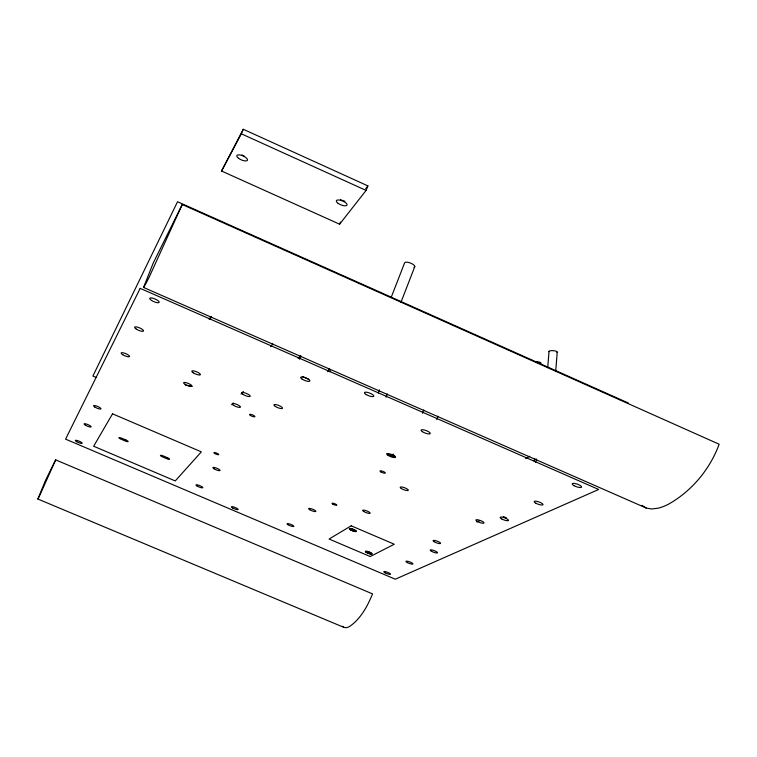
<?xml version="1.0" encoding="UTF-8"?>
<svg xmlns="http://www.w3.org/2000/svg" width="757" height="757" viewBox="0 0 757 757"><rect width="100%" height="100%" fill="white"/><g stroke="black" fill="none" stroke-linecap="round" stroke-linejoin="round"><path stroke-width="1.14" d="M555.676 371.64L557.228 352.147M547.708 367.58L549.014 351.39M534.073 460.862L534.868 458.638M535.521 462.3L536.704 458.969M436.704 419.492L437.943 416.199M422.501 413.246L423.74 409.953M393.252 454.058L392.419 456.263L393.981 455.194M378.254 393.063L379.503 389.827M386.051 397.17L387.31 393.895M400.926 302.374L414.798 266.568M391.246 297.227L404.55 263.067A5.45 1.921 21.2 0 1 411.117 263.332A5.45 1.921 21.2 0 1 414.051 267.335M327.753 371.744L329.049 368.441M329.598 371.715L330.449 369.558M366.095 190.423L367.902 185.891L243.262 129.267L221.546 171.016L339.619 224.195L366.095 190.423L241.332 133.8L221.546 171.016M299.564 359.234L300.879 355.97M339.619 224.195L340.489 222.047M241.332 133.8L243.262 129.267M182.238 204.522L149.631 276.154A201.22 3.17 -66.3 0 1 146.073 283.25L143.575 287.461L153.151 263.218L182.238 204.522L719.15 444.236C709.962 469.274 691.624 491.302 668.27 504.313A193.508 58.119 -64.2 0 1 658.155 508.184L651.578 508.988L646.118 508.004L143.575 287.461M55.677 459.868L39.44 496.043A118.083 1.107 -66.4 0 1 38.219 498.475L37.859 499.024L344.123 627.477L346.261 627.685A115.367 21.045 -66.9 0 0 349.838 626.313C360.881 618.601 367.542 606.083 372.548 593.895L55.677 459.868L45.657 480.08L37.859 499.024M209.14 319.255L211.061 316.379M210.219 318.962L211.506 317.051M365.754 188.644L367.902 185.891M270.552 346.659L272.823 343.962M231.803 404.73L233.345 402.961M241.029 394.094L243.338 391.445M298.144 358.298L300.52 355.733M525.613 458.543L529.768 456.301M476.872 522.046L480.061 520.523M96.167 377.44L92.903 376.04L177.545 201.74L628.405 403.055M503.225 516.492L506.461 517.892M393.328 455.638L395.466 456.575M386.931 453.765L395.57 457.521M302.365 376.484L308.837 379.314M646.118 508.004L641.945 505.316M344.123 627.477L342.552 626.228M344.927 201.201A5.782 2.148 22.2 0 1 344.236 201.021M343.186 200.681A5.782 2.148 22.2 0 1 342.136 200.255M341.142 199.753A5.782 2.148 22.2 0 1 340.527 199.394M244.019 155.828A5.848 2.176 23.6 0 1 243.309 155.545M242.618 155.232A5.848 2.176 23.6 0 1 241.947 154.892M549.071 351.683A4.135 1.098 4.3 0 1 553.452 350.699A4.135 1.098 4.3 0 1 557.001 352.412M535.152 361.676A4.031 1.041 4.5 0 1 539.949 362.291A4.031 1.041 4.5 0 1 540.233 363.587M185.474 385.19A19.152 4.826 22.4 0 1 191.994 386.448M140.177 288.36L65.585 439.145L395.296 579.209L598.645 489.476L140.177 288.36M112.538 413.824L93.65 446.233L175.245 480.932L201.343 451.853L112.538 413.824M351.201 525.812L329.077 539.031L370.201 556.537L394.293 544.236L351.201 525.812M125.936 440.016L121.773 438.237A2.716 0.587 22.6 0 0 118.944 437.669A2.716 0.587 22.6 0 0 121.12 439.24L125.284 441.009A2.716 0.587 22.6 0 0 128.103 441.577A2.716 0.587 22.6 0 0 125.936 440.016M167.477 457.739L163.332 455.969A2.706 0.587 22.3 0 0 160.465 455.383A2.706 0.587 22.3 0 0 162.575 456.916L166.701 458.685A2.706 0.587 22.3 0 0 169.568 459.272A2.706 0.587 22.3 0 0 167.477 457.739M338.161 203.415A5.782 2.139 22.2 0 0 347.009 205.156A5.782 2.139 22.2 0 0 339.893 200.122A5.782 2.139 22.2 0 0 338.161 203.415M238.559 158.327A5.848 2.167 23.6 0 0 247.463 160.314A5.848 2.167 23.6 0 0 240.404 155.053A5.848 2.167 23.6 0 0 238.559 158.327M275.311 406.433A4.618 1.211 21.8 0 0 282.427 408.383A4.618 1.211 21.8 0 0 276.92 404.834A4.618 1.211 21.8 0 0 275.311 406.433M302.119 379.106A4.93 1.382 21.7 0 0 309.774 381.14A4.93 1.382 21.7 0 0 303.954 377.279A4.93 1.382 21.7 0 0 302.119 379.106M422.33 431.651A4.892 1.353 20.6 0 0 430.108 433.752A4.892 1.353 20.6 0 0 424.658 430.071A4.892 1.353 20.6 0 0 422.33 431.651M388.095 455.402A4.58 1.183 20.8 0 0 395.324 457.408A4.58 1.183 20.8 0 0 390.139 454.011A4.58 1.183 20.8 0 0 388.095 455.402M214.099 468.838A3.899 0.861 22 0 0 220.022 470.561A3.899 0.861 22 0 0 215.243 467.703A3.899 0.861 22 0 0 214.099 468.838M309.774 509.726A3.861 0.842 21.3 0 0 315.773 511.486A3.861 0.842 21.3 0 0 311.231 508.742A3.861 0.842 21.3 0 0 309.774 509.726M197.18 486.089A3.69 0.776 22 0 0 202.772 487.745A3.69 0.776 22 0 0 198.202 485.067A3.69 0.776 22 0 0 197.18 486.089M288.095 524.771A3.662 0.766 21.4 0 0 293.754 526.465A3.662 0.766 21.4 0 0 289.401 523.882A3.662 0.766 21.4 0 0 288.095 524.771M536.013 503.301A4.693 1.221 19.6 0 0 543.006 504.664A4.693 1.221 19.6 0 0 536.732 501.314A4.693 1.221 19.6 0 0 536.013 503.301M574.061 485.701A4.977 1.372 19.2 0 0 581.565 487.101A4.977 1.372 19.2 0 0 574.989 483.515A4.977 1.372 19.2 0 0 574.061 485.701M407.398 562.602A3.747 0.795 20.6 0 0 412.934 563.965A3.747 0.795 20.6 0 0 407.947 561.344A3.747 0.795 20.6 0 0 407.398 562.602M136.307 329.115A4.835 1.306 23.2 0 0 143.499 331.017A4.835 1.306 23.2 0 0 137.395 327.119A4.835 1.306 23.2 0 0 136.307 329.115M151.485 300.406A5.129 1.467 23.3 0 0 159.14 302.374A5.129 1.467 23.3 0 0 152.715 298.163A5.129 1.467 23.3 0 0 151.485 300.406M76.75 441.71A3.69 0.757 22.8 0 0 82.163 443.299A3.69 0.757 22.8 0 0 77.384 440.555A3.69 0.757 22.8 0 0 76.75 441.71M85.465 425.226A3.861 0.833 22.9 0 0 91.133 426.872A3.861 0.833 22.9 0 0 86.156 423.967A3.861 0.833 22.9 0 0 85.465 425.226M385.218 572.869A3.586 0.729 20.7 0 0 390.48 574.194A3.586 0.729 20.7 0 0 385.673 571.696A3.586 0.729 20.7 0 0 385.218 572.869M95.013 407.171A4.04 0.908 22.9 0 0 100.965 408.875A4.04 0.908 22.9 0 0 95.779 405.79A4.04 0.908 22.9 0 0 95.013 407.171M122.757 354.73A4.58 1.164 23.1 0 0 129.542 356.566A4.58 1.164 23.1 0 0 123.732 352.951A4.58 1.164 23.1 0 0 122.757 354.73M501.721 518.942A4.438 1.098 19.9 0 0 508.458 520.456A4.438 1.098 19.9 0 0 502.743 517.286A4.438 1.098 19.9 0 0 501.721 518.942M431.632 551.389A3.927 0.871 20.4 0 0 437.47 552.79A3.927 0.871 20.4 0 0 432.294 550.036A3.927 0.871 20.4 0 0 431.632 551.389M332.749 504.067A2.574 0.587 21.1 0 0 336.77 505.241A2.574 0.587 21.1 0 0 333.771 503.396A2.574 0.587 21.1 0 0 332.749 504.067M434.064 541.662A4.012 0.908 20.4 0 0 440.442 543.526A4.012 0.908 20.4 0 0 436.004 540.744A4.012 0.908 20.4 0 0 434.064 541.662M363.738 511.486A4.031 0.918 20.9 0 0 370.059 513.331A4.031 0.918 20.9 0 0 365.451 510.464A4.031 0.918 20.9 0 0 363.738 511.486M214.723 453.49A2.602 0.596 22 0 0 218.678 454.626A2.602 0.596 22 0 0 215.48 452.695A2.602 0.596 22 0 0 214.723 453.49M476.891 521.166A4.334 1.05 20.1 0 0 483.837 523.144A4.334 1.05 20.1 0 0 479.153 520.106A4.334 1.05 20.1 0 0 476.891 521.166M401.305 488.502A4.343 1.069 20.7 0 0 408.184 490.451A4.343 1.069 20.7 0 0 403.292 487.319A4.343 1.069 20.7 0 0 401.305 488.502M380.762 471.866A2.858 0.71 20.9 0 0 385.256 473.134A2.858 0.71 20.9 0 0 382.011 471.043A2.858 0.71 20.9 0 0 380.762 471.866M250.444 415.479A2.886 0.729 22 0 0 254.854 416.71A2.886 0.729 22 0 0 251.371 414.505A2.886 0.729 22 0 0 250.444 415.479M193.338 372.851A4.637 1.211 22.5 0 0 200.35 374.753A4.637 1.211 22.5 0 0 194.615 371.11A4.637 1.211 22.5 0 0 193.338 372.851M185.115 384.367A4.514 1.145 22.5 0 0 191.918 386.231A4.514 1.145 22.5 0 0 186.317 382.72A4.514 1.145 22.5 0 0 185.115 384.367M243.063 394.425A4.618 1.202 22.1 0 0 250.122 396.356A4.618 1.202 22.1 0 0 244.53 392.779A4.618 1.202 22.1 0 0 243.063 394.425M233.535 405.326A4.495 1.145 22.1 0 0 240.395 407.219A4.495 1.145 22.1 0 0 234.935 403.774A4.495 1.145 22.1 0 0 233.535 405.326M366.284 552.364A3.69 0.776 20.9 0 0 372.084 554.105A3.69 0.776 20.9 0 0 367.855 551.56A3.69 0.776 20.9 0 0 366.284 552.364M350.34 529.768A3.832 0.833 21 0 0 356.329 531.537A3.832 0.833 21 0 0 351.92 528.85A3.832 0.833 21 0 0 350.34 529.768M232.721 508.023A3.624 0.748 21.7 0 0 238.114 509.527A3.624 0.748 21.7 0 0 233.459 506.925A3.624 0.748 21.7 0 0 232.721 508.023M366.227 394.577A5.015 1.429 21.1 0 0 373.769 396.233A5.015 1.429 21.1 0 0 367.325 392.353A5.015 1.429 21.1 0 0 366.227 394.577M366.577 552.402A3.255 0.681 20.9 0 0 371.687 553.935A3.255 0.681 20.9 0 0 367.959 551.692A3.255 0.681 20.9 0 0 366.577 552.402M350.633 529.796A3.378 0.729 21 0 0 355.922 531.357A3.378 0.729 21 0 0 352.024 528.992A3.378 0.729 21 0 0 350.633 529.796"/></g></svg>
